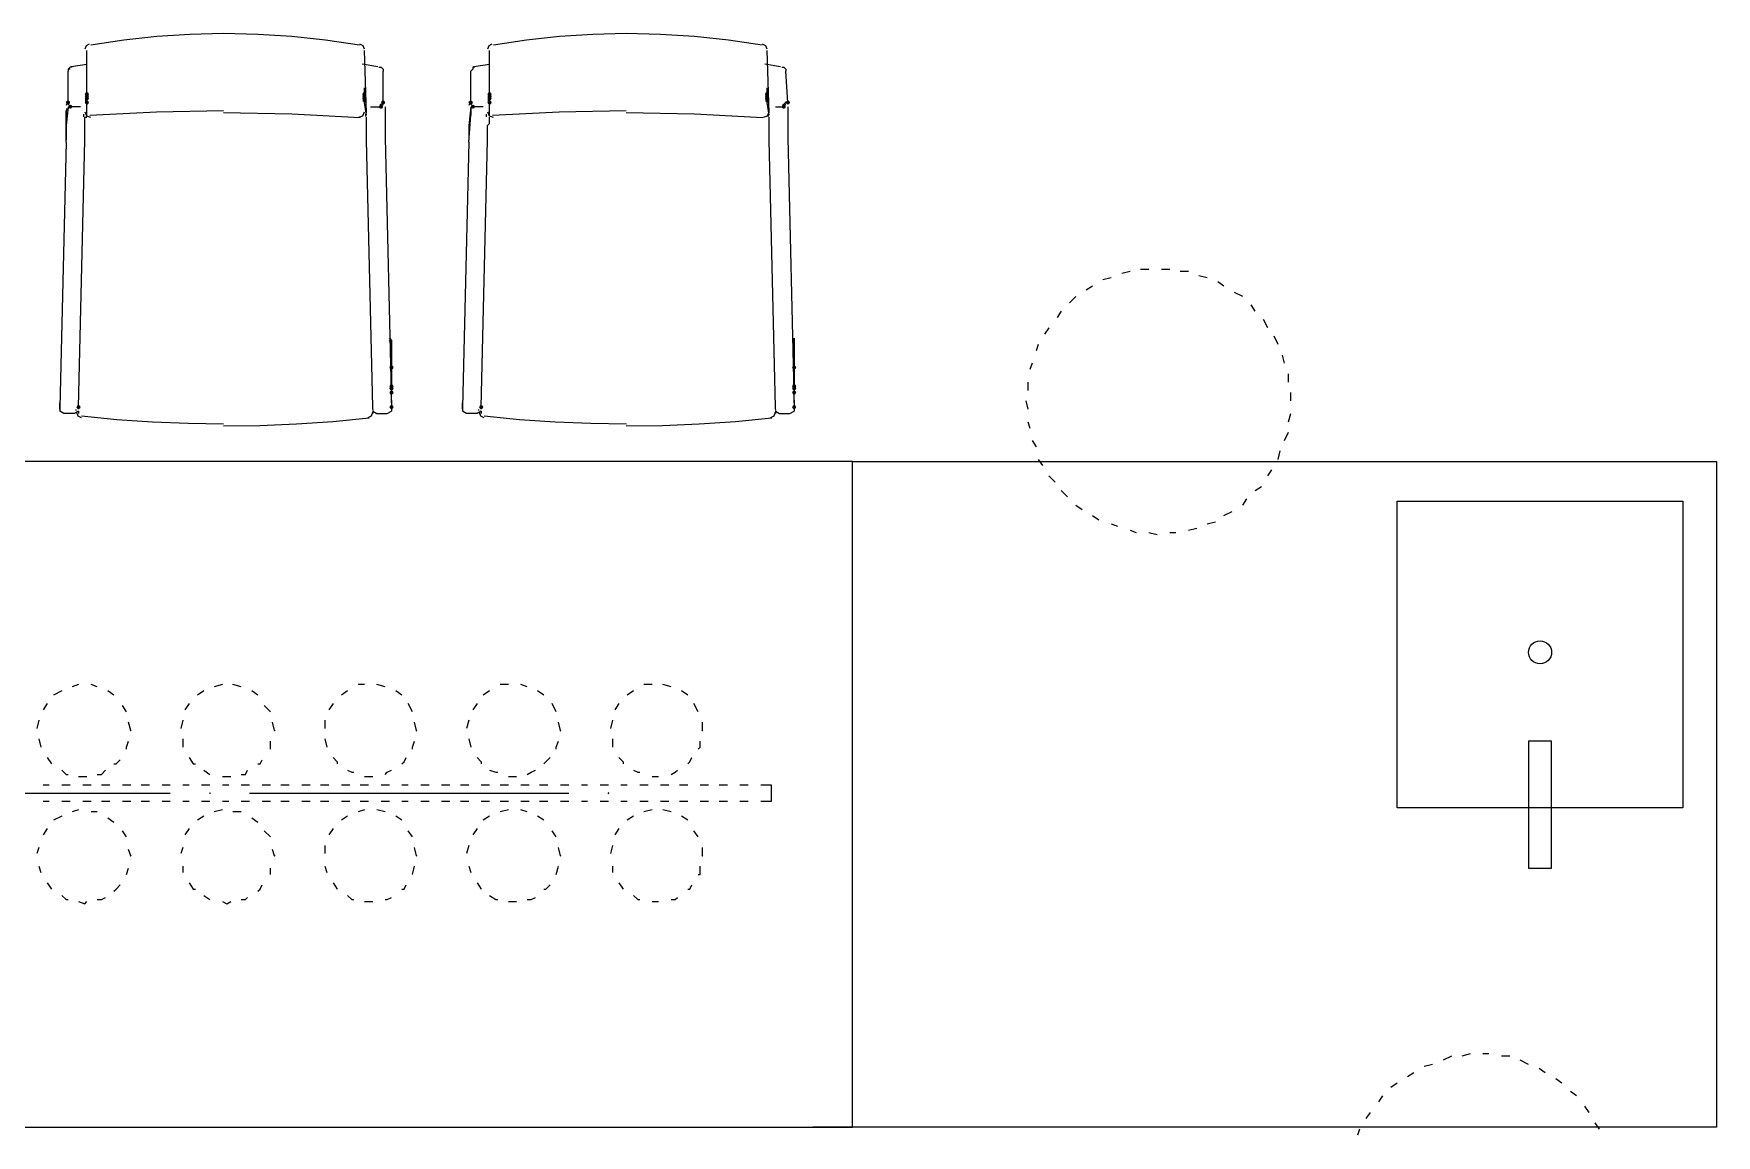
# Model space of a CAD drawing. Extents: x 185064 to 343242, y -369192 to -264966.
# Drawn here: x 226624 to 229170, y -310666 to -308998 of the extents above; entities that cross this region are included whole.
import ezdxf

# ---------------------------------------------------------------- set-up
doc = ezdxf.new("R2010")
doc.units = 0

# ---------------------------------------------------------------- blocks, each defined once
blk = doc.blocks.new('121222')
h = blk.add_hatch(color=3)
h.dxf.hatch_style = 2
h.paths.add_polyline_path([(226737.6, -310510.7), (226736.7, -310512.9), (226734.5, -310513.8), (226732.2, -310512.9), (226731.3, -310510.7), (226732.2, -310508.4), (226734.5, -310507.5), (226736.7, -310508.4)])
h = blk.add_hatch(color=3)
h.dxf.hatch_style = 2
h.paths.add_polyline_path([(226766, -310498), (226765.1, -310500.3), (226762.9, -310501.2), (226760.7, -310500.3), (226759.7, -310498), (226760.7, -310495.8), (226762.9, -310494.9), (226765.1, -310495.8)])
h = blk.add_hatch(color=3)
h.dxf.hatch_style = 2
h.paths.add_polyline_path([(226766, -310501.2), (226765.1, -310503.4), (226762.9, -310504.3), (226760.7, -310503.4), (226759.7, -310501.2), (226760.7, -310499), (226762.9, -310498), (226765.1, -310499)])
h = blk.add_hatch(color=3)
h.dxf.hatch_style = 2
h.paths.add_polyline_path([(226766, -310504.3), (226765.1, -310506.6), (226762.9, -310507.5), (226760.7, -310506.6), (226759.7, -310504.3), (226760.7, -310502.1), (226762.9, -310501.2), (226765.1, -310502.1)])
h = blk.add_hatch(color=3)
h.dxf.hatch_style = 2
h.paths.add_polyline_path([(226766, -310510.7), (226765.1, -310512.9), (226762.9, -310513.8), (226760.7, -310512.9), (226759.7, -310510.7), (226760.7, -310508.4), (226762.9, -310507.5), (226765.1, -310508.4)])
h = blk.add_hatch(color=3)
h.dxf.hatch_style = 2
h.paths.add_polyline_path([(226766, -310510.7), (226765.1, -310512.9), (226762.9, -310513.8), (226760.7, -310512.9), (226759.7, -310510.7), (226760.7, -310508.4), (226762.9, -310507.5), (226765.1, -310508.4)])
h = blk.add_hatch(color=3)
h.dxf.hatch_style = 2
h.paths.add_polyline_path([(226766, -310510.7), (226765.1, -310512.9), (226762.9, -310513.8), (226760.7, -310512.9), (226759.7, -310510.7), (226760.7, -310508.4), (226762.9, -310507.5), (226765.1, -310508.4)])
h = blk.add_hatch(color=3)
h.dxf.hatch_style = 2
h.paths.add_polyline_path([(227186, -310498), (227185.1, -310500.3), (227182.9, -310501.2), (227180.7, -310500.3), (227179.7, -310498), (227180.7, -310495.8), (227182.9, -310494.9), (227185.1, -310495.8)])
h = blk.add_hatch(color=3)
h.dxf.hatch_style = 2
h.paths.add_polyline_path([(227186, -310501.2), (227185.1, -310503.4), (227182.9, -310504.3), (227180.7, -310503.4), (227179.7, -310501.2), (227180.7, -310499), (227182.9, -310498), (227185.1, -310499)])
h = blk.add_hatch(color=3)
h.dxf.hatch_style = 2
h.paths.add_polyline_path([(227186, -310504.3), (227185.1, -310506.6), (227182.9, -310507.5), (227180.7, -310506.6), (227179.7, -310504.3), (227180.7, -310502.1), (227182.9, -310501.2), (227185.1, -310502.1)])
h = blk.add_hatch(color=3)
h.dxf.hatch_style = 2
h.paths.add_polyline_path([(227214.5, -310510.7), (227213.5, -310512.9), (227211.3, -310513.8), (227209.1, -310512.9), (227208.2, -310510.7), (227209.1, -310508.4), (227211.3, -310507.5), (227213.5, -310508.4)])
h = blk.add_hatch(color=3)
h.dxf.hatch_style = 2
h.paths.add_polyline_path([(227347.1, -310510.7), (227346.2, -310512.9), (227343.9, -310513.8), (227341.7, -310512.9), (227340.8, -310510.7), (227341.7, -310508.4), (227343.9, -310507.5), (227346.2, -310508.4)])
h = blk.add_hatch(color=3)
h.dxf.hatch_style = 2
h.paths.add_polyline_path([(227375.5, -310498), (227374.6, -310500.3), (227372.4, -310501.2), (227370.1, -310500.3), (227369.2, -310498), (227370.1, -310495.8), (227372.4, -310494.9), (227374.6, -310495.8)])
h = blk.add_hatch(color=3)
h.dxf.hatch_style = 2
h.paths.add_polyline_path([(227375.5, -310501.2), (227374.6, -310503.4), (227372.4, -310504.3), (227370.1, -310503.4), (227369.2, -310501.2), (227370.1, -310499), (227372.4, -310498), (227374.6, -310499)])
h = blk.add_hatch(color=3)
h.dxf.hatch_style = 2
h.paths.add_polyline_path([(227375.5, -310504.3), (227374.6, -310506.6), (227372.4, -310507.5), (227370.1, -310506.6), (227369.2, -310504.3), (227370.1, -310502.1), (227372.4, -310501.2), (227374.6, -310502.1)])
h = blk.add_hatch(color=3)
h.dxf.hatch_style = 2
h.paths.add_polyline_path([(227375.5, -310510.7), (227374.6, -310512.9), (227372.4, -310513.8), (227370.1, -310512.9), (227369.2, -310510.7), (227370.1, -310508.4), (227372.4, -310507.5), (227374.6, -310508.4)])
h = blk.add_hatch(color=3)
h.dxf.hatch_style = 2
h.paths.add_polyline_path([(227375.5, -310510.7), (227374.6, -310512.9), (227372.4, -310513.8), (227370.1, -310512.9), (227369.2, -310510.7), (227370.1, -310508.4), (227372.4, -310507.5), (227374.6, -310508.4)])
h = blk.add_hatch(color=3)
h.dxf.hatch_style = 2
h.paths.add_polyline_path([(227375.5, -310510.7), (227374.6, -310512.9), (227372.4, -310513.8), (227370.1, -310512.9), (227369.2, -310510.7), (227370.1, -310508.4), (227372.4, -310507.5), (227374.6, -310508.4)])
h = blk.add_hatch(color=3)
h.dxf.hatch_style = 2
h.paths.add_polyline_path([(227795.5, -310498), (227794.6, -310500.3), (227792.4, -310501.2), (227790.1, -310500.3), (227789.2, -310498), (227790.1, -310495.8), (227792.4, -310494.9), (227794.6, -310495.8)])
h = blk.add_hatch(color=3)
h.dxf.hatch_style = 2
h.paths.add_polyline_path([(227795.5, -310501.2), (227794.6, -310503.4), (227792.4, -310504.3), (227790.1, -310503.4), (227789.2, -310501.2), (227790.1, -310499), (227792.4, -310498), (227794.6, -310499)])
h = blk.add_hatch(color=3)
h.dxf.hatch_style = 2
h.paths.add_polyline_path([(227795.5, -310504.3), (227794.6, -310506.6), (227792.4, -310507.5), (227790.1, -310506.6), (227789.2, -310504.3), (227790.1, -310502.1), (227792.4, -310501.2), (227794.6, -310502.1)])
h = blk.add_hatch(color=3)
h.dxf.hatch_style = 2
h.paths.add_polyline_path([(227827.1, -310510.7), (227826.2, -310512.9), (227823.9, -310513.8), (227821.7, -310512.9), (227820.8, -310510.7), (227821.7, -310508.4), (227823.9, -310507.5), (227826.2, -310508.4)])
h = blk.add_hatch(color=3)
h.dxf.hatch_style = 2
h.paths.add_polyline_path([(226740.8, -310517), (226739.9, -310519.2), (226737.6, -310520.1), (226735.4, -310519.2), (226734.5, -310517), (226735.4, -310514.7), (226737.6, -310513.8), (226739.9, -310514.7)])
h = blk.add_hatch(color=3)
h.dxf.hatch_style = 2
h.paths.add_polyline_path([(227211.3, -310517), (227210.4, -310519.2), (227208.2, -310520.1), (227205.9, -310519.2), (227205, -310517), (227205.9, -310514.7), (227208.2, -310513.8), (227210.4, -310514.7)])
h = blk.add_hatch(color=3)
h.dxf.hatch_style = 2
h.paths.add_polyline_path([(227350.3, -310517), (227349.3, -310519.2), (227347.1, -310520.1), (227344.9, -310519.2), (227343.9, -310517), (227344.9, -310514.7), (227347.1, -310513.8), (227349.3, -310514.7)])
h = blk.add_hatch(color=3)
h.dxf.hatch_style = 2
h.paths.add_polyline_path([(227820.8, -310517), (227819.9, -310519.2), (227817.6, -310520.1), (227815.4, -310519.2), (227814.5, -310517), (227815.4, -310514.7), (227817.6, -310513.8), (227819.9, -310514.7)])
h = blk.add_hatch(color=3)
h.dxf.hatch_style = 2
h.paths.add_polyline_path([(227227.1, -310911.7), (227226.2, -310913.9), (227223.9, -310914.9), (227221.7, -310913.9), (227220.8, -310911.7), (227221.7, -310909.5), (227223.9, -310908.5), (227226.2, -310909.5)])
h = blk.add_hatch(color=3)
h.dxf.hatch_style = 2
h.paths.add_polyline_path([(227836.6, -310911.7), (227835.6, -310913.9), (227833.4, -310914.9), (227831.2, -310913.9), (227830.3, -310911.7), (227831.2, -310909.5), (227833.4, -310908.5), (227835.6, -310909.5)])
h = blk.add_hatch(color=3)
h.dxf.hatch_style = 2
h.paths.add_polyline_path([(227227.1, -310940.1), (227226.2, -310942.4), (227223.9, -310943.3), (227221.7, -310942.4), (227220.8, -310940.1), (227221.7, -310937.9), (227223.9, -310937), (227226.2, -310937.9)])
h = blk.add_hatch(color=3)
h.dxf.hatch_style = 2
h.paths.add_polyline_path([(227227.1, -310943.3), (227226.2, -310945.5), (227223.9, -310946.4), (227221.7, -310945.5), (227220.8, -310943.3), (227221.7, -310941.1), (227223.9, -310940.1), (227226.2, -310941.1)])
h = blk.add_hatch(color=3)
h.dxf.hatch_style = 2
h.paths.add_polyline_path([(227836.6, -310940.1), (227835.6, -310942.4), (227833.4, -310943.3), (227831.2, -310942.4), (227830.3, -310940.1), (227831.2, -310937.9), (227833.4, -310937), (227835.6, -310937.9)])
h = blk.add_hatch(color=3)
h.dxf.hatch_style = 2
h.paths.add_polyline_path([(227836.6, -310943.3), (227835.6, -310945.5), (227833.4, -310946.4), (227831.2, -310945.5), (227830.3, -310943.3), (227831.2, -310941.1), (227833.4, -310940.1), (227835.6, -310941.1)])
h = blk.add_hatch(color=3)
h.dxf.hatch_style = 2
h.paths.add_polyline_path([(226753.4, -310971.7), (226752.5, -310973.9), (226750.3, -310974.9), (226748, -310973.9), (226747.1, -310971.7), (226748, -310969.5), (226750.3, -310968.5), (226752.5, -310969.5)])
h = blk.add_hatch(color=3)
h.dxf.hatch_style = 2
h.paths.add_polyline_path([(227227.1, -310949.6), (227226.2, -310951.8), (227223.9, -310952.8), (227221.7, -310951.8), (227220.8, -310949.6), (227221.7, -310947.4), (227223.9, -310946.4), (227226.2, -310947.4)])
h = blk.add_hatch(color=3)
h.dxf.hatch_style = 2
h.paths.add_polyline_path([(227227.1, -310949.6), (227226.2, -310951.8), (227223.9, -310952.8), (227221.7, -310951.8), (227220.8, -310949.6), (227221.7, -310947.4), (227223.9, -310946.4), (227226.2, -310947.4)])
h = blk.add_hatch(color=3)
h.dxf.hatch_style = 2
h.paths.add_polyline_path([(227227.1, -310971.7), (227226.2, -310973.9), (227223.9, -310974.9), (227221.7, -310973.9), (227220.8, -310971.7), (227221.7, -310969.5), (227223.9, -310968.5), (227226.2, -310969.5)])
h = blk.add_hatch(color=3)
h.dxf.hatch_style = 2
h.paths.add_polyline_path([(227362.9, -310971.7), (227362, -310973.9), (227359.7, -310974.9), (227357.5, -310973.9), (227356.6, -310971.7), (227357.5, -310969.5), (227359.7, -310968.5), (227362, -310969.5)])
h = blk.add_hatch(color=3)
h.dxf.hatch_style = 2
h.paths.add_polyline_path([(227836.6, -310949.6), (227835.6, -310951.8), (227833.4, -310952.8), (227831.2, -310951.8), (227830.3, -310949.6), (227831.2, -310947.4), (227833.4, -310946.4), (227835.6, -310947.4)])
h = blk.add_hatch(color=3)
h.dxf.hatch_style = 2
h.paths.add_polyline_path([(227836.6, -310949.6), (227835.6, -310951.8), (227833.4, -310952.8), (227831.2, -310951.8), (227830.3, -310949.6), (227831.2, -310947.4), (227833.4, -310946.4), (227835.6, -310947.4)])
h = blk.add_hatch(color=3)
h.dxf.hatch_style = 2
h.paths.add_polyline_path([(227836.6, -310971.7), (227835.6, -310973.9), (227833.4, -310974.9), (227831.2, -310973.9), (227830.3, -310971.7), (227831.2, -310969.5), (227833.4, -310968.5), (227835.6, -310969.5)])
h = blk.add_hatch(color=3)
h.dxf.hatch_style = 2
h.paths.add_polyline_path([(226830.8, -311461.2), (226829.2, -311462.8), (226827.6, -311461.2), (226829.2, -311459.6)])
h = blk.add_hatch(color=3)
h.dxf.hatch_style = 2
h.paths.add_polyline_path([(227048.7, -311461.2), (227047.1, -311462.8), (227045.5, -311461.2), (227047.1, -311459.6)])
h = blk.add_hatch(color=3)
h.dxf.hatch_style = 2
h.paths.add_polyline_path([(227263.4, -311461.2), (227261.8, -311462.8), (227260.3, -311461.2), (227261.8, -311459.6)])
h = blk.add_hatch(color=3)
h.dxf.hatch_style = 2
h.paths.add_polyline_path([(227481.3, -311461.2), (227479.7, -311462.8), (227478.2, -311461.2), (227479.7, -311459.6)])
h = blk.add_hatch(color=3)
h.dxf.hatch_style = 2
h.paths.add_polyline_path([(227696, -311461.2), (227694.5, -311462.8), (227692.9, -311461.2), (227694.5, -311459.6)])
h = blk.add_hatch(color=3)
h.dxf.hatch_style = 2
h.paths.add_polyline_path([(226950.8, -311555.9), (226949.2, -311557.5), (226947.6, -311555.9), (226949.2, -311554.3)])
h = blk.add_hatch(color=3)
h.dxf.hatch_style = 2
h.paths.add_polyline_path([(227553.9, -311555.9), (227552.4, -311557.5), (227550.8, -311555.9), (227552.4, -311554.3)])
h = blk.add_hatch(color=3)
h.dxf.hatch_style = 2
h.paths.add_polyline_path([(226830.8, -311650.7), (226829.2, -311652.2), (226827.6, -311650.7), (226829.2, -311649.1)])
h = blk.add_hatch(color=3)
h.dxf.hatch_style = 2
h.paths.add_polyline_path([(227048.7, -311650.7), (227047.1, -311652.2), (227045.5, -311650.7), (227047.1, -311649.1)])
h = blk.add_hatch(color=3)
h.dxf.hatch_style = 2
h.paths.add_polyline_path([(227263.4, -311650.7), (227261.8, -311652.2), (227260.3, -311650.7), (227261.8, -311649.1)])
h = blk.add_hatch(color=3)
h.dxf.hatch_style = 2
h.paths.add_polyline_path([(227481.3, -311650.7), (227479.7, -311652.2), (227478.2, -311650.7), (227479.7, -311649.1)])
h = blk.add_hatch(color=3)
h.dxf.hatch_style = 2
h.paths.add_polyline_path([(227696, -311650.7), (227694.5, -311652.2), (227692.9, -311650.7), (227694.5, -311649.1)])
at = {"color": 3, "lineweight": 0}
for points in [[(226969.5, -310406.4), (226919.1, -310407.5), (226868.7, -310410.8), (226818.6, -310416.2), (226768.7, -310423.7)], [(227175.4, -310423.7), (227124.3, -310416.2), (227072.9, -310410.8), (227021.4, -310407.5), (226969.7, -310406.4)], [(227579, -310406.4), (227528.5, -310407.5), (227478.2, -310410.8), (227428.1, -310416.2), (227378.2, -310423.7)], [(227784.9, -310423.7), (227733.8, -310416.2), (227682.4, -310410.8), (227630.9, -310407.5), (227579.2, -310406.4)], [(226766.5, -310422.3), (226761.7, -310424.9), (226759.7, -310429.9)], [(226762.9, -310526.4), (226762.9, -310431.7)], [(227182.9, -310429.9), (227180.9, -310424.9), (227176.1, -310422.3)], [(227186, -310526.4), (227182.9, -310431.7)], [(227376, -310422.3), (227371.2, -310424.9), (227369.2, -310429.9)], [(227372.4, -310526.4), (227372.4, -310431.7)], [(227792.4, -310429.9), (227790.4, -310424.9), (227785.6, -310422.3)], [(227795.5, -310526.4), (227792.4, -310431.7)], [(226740.8, -310457), (226737.6, -310457), (226734.5, -310460.1)], [(226762.9, -310452.9), (226739.1, -310456.5)], [(227203.3, -310456.5), (227179.6, -310452.8)], [(227205, -310457), (227208.2, -310457), (227211.3, -310460.1)], [(227350.3, -310457), (227347.1, -310457), (227347.1, -310460.1)], [(227372.3, -310452.9), (227348.6, -310456.5)], [(227812.8, -310456.5), (227789.1, -310452.8)], [(227814.5, -310457), (227817.6, -310457), (227820.8, -310460.1)], [(226737.6, -310460.1), (226734.5, -310460.1), (226734.5, -310463.3)], [(226734.5, -310510.7), (226734.5, -310463.3)], [(227211.3, -310460.1), (227211.3, -310463.3)], [(227211.3, -310510.7), (227211.3, -310463.3)], [(227347.1, -310460.1), (227343.9, -310463.3)], [(227343.9, -310510.7), (227343.9, -310463.3)], [(227820.8, -310460.1), (227820.8, -310463.3)], [(227823.9, -310510.7), (227820.8, -310463.3)], [(226731.3, -310509), (226732.5, -310512.2), (226735.7, -310513.8)], [(226761.5, -310509.2), (226761.7, -310502)], [(226762.9, -310510.7), (226762.9, -310488.5)], [(226762.9, -310501.2), (226762.9, -310488.5)], [(226762.9, -310510.7), (226762.9, -310498), (226762.9, -310501.2)], [(226762.9, -310507.5), (226762.9, -310498)], [(226762.9, -310510.7), (226762.9, -310513.8)], [(226762.9, -310529.6), (226762.9, -310510.7)], [(227180.9, -310502), (227181.1, -310509.2)], [(227182.9, -310510.7), (227182.9, -310488.5)], [(227182.9, -310501.2), (227182.9, -310488.5)], [(227182.9, -310501.2), (227182.9, -310498), (227182.9, -310510.7)], [(227182.9, -310507.5), (227182.9, -310498)], [(227182.9, -310507.5), (227182.9, -310510.7), (227182.9, -310507.5), (227182.9, -310504.3), (227182.9, -310507.5), (227182.9, -310510.7), (227182.9, -310507.5), (227182.9, -310510.7), (227182.9, -310507.5), (227182.9, -310510.7)], [(227186, -310529.6), (227182.9, -310510.7)], [(227206.9, -310513.8), (227210.1, -310512.2), (227211.3, -310509)], [(227340.8, -310509), (227342, -310512.2), (227345.2, -310513.8)], [(227371, -310509.2), (227371.2, -310502)], [(227372.4, -310510.7), (227372.4, -310488.5)], [(227372.4, -310501.2), (227372.4, -310488.5)], [(227372.4, -310510.7), (227372.4, -310498), (227372.4, -310501.2)], [(227372.4, -310507.5), (227372.4, -310498)], [(227372.4, -310510.7), (227372.4, -310513.8)], [(227372.4, -310529.6), (227372.4, -310510.7)], [(227790.4, -310502), (227790.5, -310509.2)], [(227792.4, -310510.7), (227792.4, -310488.5)], [(227792.4, -310501.2), (227792.4, -310488.5)], [(227792.4, -310501.2), (227792.4, -310498), (227792.4, -310510.7)], [(227792.4, -310507.5), (227792.4, -310498)], [(227792.4, -310507.5), (227792.4, -310510.7), (227792.4, -310507.5), (227792.4, -310504.3), (227792.4, -310507.5), (227792.4, -310510.7), (227792.4, -310507.5), (227792.4, -310510.7), (227792.4, -310507.5), (227792.4, -310510.7)], [(227795.5, -310529.6), (227792.4, -310510.7)], [(227816.4, -310513.8), (227819.6, -310512.2), (227820.8, -310509)], [(226732.9, -310511.8), (226731.3, -310515)], [(226734.5, -310517), (226731.3, -310545.4)], [(226731.3, -310520.1), (226734.5, -310520.1), (226731.3, -310523.3), (226731.3, -310526.4), (226731.3, -310529.6)], [(226731.3, -310570.7), (226731.3, -310529.6), (226731.3, -310526.4), (226731.3, -310523.3)], [(226734.5, -310517), (226734.5, -310520.1)], [(226753.4, -310517), (226750.3, -310517), (226747.1, -310517), (226740.8, -310517), (226737.6, -310517)], [(226757.7, -310528.5), (226757.6, -310532.1)], [(226759.7, -310524.6), (226762.2, -310530.6), (226768.4, -310532.7)], [(226759.7, -310567.5), (226759.7, -310564.3), (226759.7, -310558), (226759.7, -310554.9), (226759.7, -310551.7), (226759.7, -310548.5), (226759.7, -310545.4), (226759.7, -310542.2), (226759.7, -310539.1), (226759.7, -310535.9), (226759.7, -310532.8), (226762.9, -310532.8)], [(226969.5, -310523.3), (226868.3, -310525.1), (226767.4, -310530.4)], [(227176.5, -310533.6), (227073.2, -310528.2), (226969.7, -310526.4)], [(227174.3, -310532.7), (227180.4, -310530.6), (227182.9, -310524.6)], [(227185, -310531.9), (227184.9, -310528.2)], [(227186, -310567.5), (227186, -310564.3), (227186, -310558), (227186, -310554.9), (227186, -310551.7), (227186, -310548.5), (227186, -310545.4), (227186, -310542.2), (227186, -310539.1), (227186, -310535.9), (227186, -310532.8)], [(227192.4, -310517), (227195.5, -310517), (227198.7, -310517), (227205, -310517), (227208.2, -310517)], [(227211.3, -310515), (227209.7, -310511.8)], [(227214.5, -310517), (227214.5, -310545.4)], [(227214.5, -310517), (227214.5, -310520.1)], [(227342.4, -310511.8), (227340.8, -310515)], [(227343.9, -310517), (227340.8, -310545.4)], [(227340.8, -310570.7), (227343.9, -310529.6), (227343.9, -310526.4), (227343.9, -310523.3)], [(227343.9, -310517), (227343.9, -310520.1)], [(227343.9, -310520.1), (227343.9, -310523.3), (227343.9, -310526.4), (227343.9, -310529.6)], [(227362.9, -310517), (227359.7, -310517), (227356.6, -310517), (227350.3, -310517), (227347.1, -310517)], [(227367.2, -310528.5), (227367.1, -310532.1)], [(227369.2, -310524.6), (227371.7, -310530.6), (227377.8, -310532.7)], [(227369.2, -310567.5), (227369.2, -310564.3), (227369.2, -310558), (227369.2, -310554.9), (227369.2, -310551.7), (227369.2, -310548.5), (227369.2, -310545.4), (227372.4, -310542.2), (227372.4, -310539.1), (227372.4, -310535.9), (227372.4, -310532.8)], [(227578.9, -310523.3), (227477.8, -310525.1), (227376.8, -310530.4)], [(227786, -310533.6), (227682.7, -310528.2), (227579.2, -310526.4)], [(227786.9, -310532.7), (227793, -310530.6), (227795.5, -310524.6)], [(227794.5, -310531.9), (227794.4, -310528.2)], [(227795.5, -310567.5), (227795.5, -310564.3), (227795.5, -310558), (227795.5, -310554.9), (227795.5, -310551.7), (227795.5, -310548.5), (227795.5, -310545.4), (227795.5, -310542.2), (227795.5, -310539.1), (227795.5, -310535.9), (227795.5, -310532.8)], [(227805, -310517), (227808.2, -310517), (227817.6, -310517)], [(227820.8, -310515), (227819.2, -310511.8)], [(227823.9, -310517), (227823.9, -310545.4)], [(227823.9, -310517), (227823.9, -310520.1)], [(226731.3, -310545.4), (226731.3, -310548.5), (226731.3, -310551.7), (226731.3, -310554.9), (226731.3, -310558), (226731.3, -310561.2), (226731.3, -310564.3), (226731.3, -310567.5)], [(227214.5, -310545.4), (227214.5, -310548.5), (227214.5, -310551.7), (227214.5, -310554.9), (227214.5, -310558), (227214.5, -310561.2), (227214.5, -310564.3), (227214.5, -310567.5)], [(227340.8, -310545.4), (227340.8, -310548.5), (227340.8, -310551.7), (227340.8, -310554.9), (227340.8, -310558), (227340.8, -310561.2), (227340.8, -310564.3), (227340.8, -310567.5)], [(227823.9, -310545.4), (227823.9, -310548.5), (227823.9, -310551.7), (227823.9, -310554.9), (227823.9, -310558), (227823.9, -310561.2), (227823.9, -310564.3), (227823.9, -310567.5)], [(226731.3, -310570.7), (226721.8, -310971.7)], [(226750.3, -310971.7), (226759.7, -310567.5)], [(227195.5, -310971.7), (227186, -310567.5)], [(227214.5, -310564.3), (227223.9, -310971.7)], [(227340.8, -310570.7), (227331.3, -310971.7)], [(227359.7, -310971.7), (227369.2, -310567.5)], [(227805, -310971.7), (227795.5, -310567.5)], [(227823.9, -310564.3), (227833.4, -310971.7)], [(228370.3, -310763.3), (228357.6, -310763.3)], [(228401.8, -310763.3), (228389.2, -310763.3)], [(228285, -310788.5), (228275.5, -310794.9)], [(228313.4, -310775.9), (228300.8, -310779.1)], [(228341.8, -310766.4), (228329.2, -310769.6)], [(228430.3, -310766.4), (228417.6, -310766.4)], [(228458.7, -310775.9), (228446, -310772.8)], [(228483.9, -310788.5), (228474.5, -310782.2)], [(228259.7, -310804.3), (228250.3, -310813.8)], [(228512.4, -310804.3), (228499.7, -310798)], [(228237.6, -310826.4), (228231.3, -310835.9)], [(228531.3, -310826.4), (228525, -310817)], [(228550.3, -310851.7), (228543.9, -310839.1)], [(227223.9, -310949.6), (227223.9, -310946.4), (227223.9, -310943.3), (227223.9, -310877), (227223.9, -310873.8), (227223.9, -310870.7), (227220.8, -310867.5), (227223.9, -310873.8), (227223.9, -310877), (227223.9, -310883.3), (227223.9, -310889.6), (227223.9, -310895.9), (227223.9, -310902.2), (227223.9, -310905.4), (227223.9, -310911.7), (227223.9, -310914.9), (227223.9, -310918), (227223.9, -310921.2), (227223.9, -310924.3), (227223.9, -310927.5), (227223.9, -310930.7), (227223.9, -310933.8), (227223.9, -310937), (227223.9, -310940.1)], [(227220.8, -310867.5), (227223.9, -310870.7), (227223.9, -310873.8), (227223.9, -310877)], [(227833.4, -310949.6), (227833.4, -310946.4), (227833.4, -310943.3), (227833.4, -310877), (227833.4, -310873.8), (227833.4, -310870.7), (227833.4, -310867.5), (227833.4, -310873.8), (227833.4, -310877), (227833.4, -310883.3), (227833.4, -310889.6), (227833.4, -310895.9), (227833.4, -310902.2), (227833.4, -310905.4), (227833.4, -310911.7), (227833.4, -310914.9), (227833.4, -310918), (227833.4, -310921.2), (227833.4, -310924.3), (227833.4, -310927.5), (227833.4, -310930.7), (227833.4, -310933.8), (227833.4, -310937), (227833.4, -310940.1)], [(227833.4, -310867.5), (227833.4, -310870.7), (227833.4, -310873.8), (227833.4, -310877)], [(228218.7, -310851.7), (228212.4, -310861.2)], [(228566, -310877), (228559.7, -310864.3)], [(227223.9, -310877), (227220.8, -310870.7)], [(227223.9, -310946.4), (227223.9, -310943.3), (227223.9, -310940.1), (227223.9, -310937), (227223.9, -310933.8), (227223.9, -310930.7), (227223.9, -310927.5), (227223.9, -310924.3), (227223.9, -310921.2), (227223.9, -310918), (227223.9, -310911.7), (227223.9, -310908.5), (227223.9, -310902.2), (227223.9, -310899.1), (227223.9, -310892.8), (227223.9, -310886.4), (227223.9, -310883.3), (227223.9, -310877), (227220.8, -310870.7)], [(227223.9, -310965.4), (227223.9, -310883.3), (227223.9, -310880.1), (227223.9, -310877)], [(227223.9, -310877), (227223.9, -310880.1), (227223.9, -310883.3)], [(227833.4, -310877), (227833.4, -310870.7)], [(227833.4, -310946.4), (227833.4, -310943.3), (227833.4, -310940.1), (227833.4, -310937), (227833.4, -310933.8), (227833.4, -310930.7), (227833.4, -310927.5), (227833.4, -310924.3), (227833.4, -310921.2), (227833.4, -310918), (227833.4, -310911.7), (227833.4, -310908.5), (227833.4, -310902.2), (227833.4, -310899.1), (227833.4, -310892.8), (227833.4, -310886.4), (227833.4, -310883.3), (227833.4, -310877), (227833.4, -310870.7)], [(227833.4, -310965.4), (227833.4, -310883.3), (227833.4, -310880.1), (227833.4, -310877)], [(227833.4, -310877), (227833.4, -310880.1), (227833.4, -310883.3)], [(228202.9, -310877), (228199.7, -310886.4)], [(228575.5, -310905.4), (228572.4, -310892.8)], [(227223.9, -310902.2), (227223.9, -310918)], [(227833.4, -310902.2), (227833.4, -310918)], [(228193.4, -310905.4), (228190.3, -310914.9)], [(227223.9, -310940.4), (227223.8, -310937.8)], [(227223.9, -310943.3), (227223.9, -310949.6), (227223.9, -310946.4)], [(227223.9, -310943.3), (227223.9, -310946.4), (227223.9, -310949.6), (227223.9, -310946.4)], [(227833.3, -310940.4), (227833.3, -310937.8)], [(227833.4, -310943.3), (227833.4, -310949.6), (227833.4, -310946.4)], [(227833.4, -310943.3), (227833.4, -310946.4), (227833.4, -310949.6), (227833.4, -310946.4)], [(228187.1, -310933.8), (228187.1, -310946.4)], [(228581.8, -310933.8), (228581.8, -310921.2)], [(226721.8, -310974.9), (226721.8, -310971.7), (226721.8, -310968.5), (226721.8, -310965.4)], [(226721.8, -310965.4), (226721.8, -310968.5), (226721.8, -310971.7)], [(227223.6, -310952.7), (227223.6, -310950.8)], [(227331.3, -310974.9), (227331.3, -310971.7), (227331.3, -310968.5), (227331.3, -310965.4)], [(227331.3, -310965.4), (227331.3, -310968.5), (227331.3, -310971.7)], [(227833.1, -310952.7), (227833, -310950.8)], [(228183.9, -310962.2), (228187.1, -310974.9)], [(228585, -310962.2), (228585, -310949.6)], [(226721.8, -310971.7), (226721.8, -310974.9), (226721.8, -310978)], [(226728.2, -310981.2), (226721.8, -310978)], [(226750.3, -310978), (226743.9, -310981.2), (226728.2, -310981.2)], [(226746.8, -310976.9), (226746.9, -310975.3)], [(226747.1, -310979.3), (226749, -310984.8), (226754.1, -310987.5)], [(226750.3, -310974.9), (226750.3, -310971.7)], [(226750.3, -310978), (226750.3, -310981.2)], [(226754.8, -310984.9), (226808.4, -310990.2), (226862.2, -310993.9), (226916, -310996.2), (226969.9, -310997)], [(226969.5, -311000.1), (227024.8, -310999.4), (227080, -310997.1), (227135.1, -310993.3), (227190.1, -310988)], [(227188.5, -310987.5), (227193.6, -310984.8), (227195.5, -310979.3)], [(227195.5, -310974.9), (227195.5, -310971.7)], [(227195.5, -310978), (227201.8, -310981.2), (227217.6, -310981.2)], [(227195.5, -310978), (227195.5, -310981.2)], [(227195.8, -310975.3), (227195.8, -310976.9)], [(227217.6, -310981.2), (227223.9, -310978)], [(227223.9, -310971.7), (227223.9, -310974.9), (227223.9, -310978)], [(227331.3, -310971.7), (227331.3, -310974.9), (227331.3, -310978)], [(227337.6, -310981.2), (227331.3, -310978)], [(227359.7, -310978), (227353.4, -310981.2), (227337.6, -310981.2)], [(227356.3, -310976.9), (227356.3, -310975.3)], [(227356.6, -310979.3), (227358.5, -310984.8), (227363.6, -310987.5)], [(227359.7, -310974.9), (227359.7, -310971.7)], [(227359.7, -310978), (227359.7, -310981.2)], [(227364.3, -310984.9), (227417.9, -310990.2), (227471.7, -310993.9), (227525.5, -310996.2), (227579.4, -310997)], [(227579, -311000.1), (227634.3, -310999.4), (227689.5, -310997.1), (227744.6, -310993.3), (227799.6, -310988)], [(227797.9, -310987.5), (227803.1, -310984.8), (227805, -310979.3)], [(227805, -310974.9), (227805, -310971.7)], [(227805, -310978), (227811.3, -310981.2), (227827.1, -310981.2)], [(227805, -310978), (227805, -310981.2)], [(227805.2, -310975.3), (227805.3, -310976.9)], [(227827.1, -310981.2), (227833.4, -310978)], [(227833.4, -310971.7), (227833.4, -310974.9), (227833.4, -310978)], [(228187.1, -310993.8), (228190.3, -311003.3)], [(228581.8, -310993.8), (228585, -310981.2)], [(228575.5, -311022.2), (228581.8, -311009.6)], [(228193.4, -311022.2), (228199.7, -311031.7)], [(228566, -311050.7), (228569.2, -311038)], [(227921.8, -311053.8), (229229.2, -311053.8), (229229.2, -312061.2), (227861.8, -312061.2)], [(228202.9, -311050.7), (228209.2, -311060.1)], [(228550.3, -311075.9), (228556.6, -311066.4)], [(228218.7, -311075.9), (228228.2, -311085.4)], [(228531.3, -311098), (228540.8, -311091.7)], [(228237.6, -311098), (228247.1, -311107.5)], [(228259.7, -311120.1), (228269.2, -311126.4)], [(228512.4, -311120.1), (228518.7, -311110.7)], [(228285, -311135.9), (228294.5, -311142.2)], [(228458.7, -311148.5), (228471.3, -311145.4)], [(228483.9, -311135.9), (228496.6, -311129.6)], [(228313.4, -311148.5), (228322.9, -311151.7)], [(228341.8, -311158), (228351.3, -311161.2)], [(228370.3, -311161.2), (228382.9, -311164.3)], [(228401.8, -311161.2), (228411.3, -311161.2)], [(228430.3, -311158), (228442.9, -311154.9)], [(226725, -311401.2), (226712.4, -311407.5)], [(226750.3, -311391.7), (226740.8, -311394.9)], [(226778.7, -311394.9), (226769.2, -311391.7)], [(226803.9, -311407.5), (226794.5, -311401.2)], [(226939.7, -311401.2), (226930.3, -311407.5)], [(226968.2, -311391.7), (226955.5, -311394.9)], [(226996.6, -311394.9), (226983.9, -311391.7)], [(227021.8, -311407.5), (227012.4, -311401.2)], [(227157.6, -311401.2), (227148.2, -311407.5)], [(227182.9, -311391.7), (227173.4, -311391.7)], [(227214.5, -311394.9), (227201.8, -311391.7)], [(227239.7, -311407.5), (227230.3, -311401.2)], [(227372.4, -311401.2), (227362.9, -311407.5)], [(227400.8, -311391.7), (227388.2, -311391.7)], [(227429.2, -311394.9), (227419.7, -311391.7)], [(227454.5, -311407.5), (227445, -311401.2)], [(227590.3, -311401.2), (227580.8, -311407.5)], [(227618.7, -311391.7), (227606, -311391.7)], [(227647.1, -311394.9), (227634.5, -311391.7)], [(227672.4, -311407.5), (227662.9, -311401.2)], [(226702.9, -311420.1), (226696.6, -311429.6)], [(226822.9, -311432.8), (226816.6, -311423.3)], [(226917.6, -311420.1), (226911.3, -311429.6)], [(227040.8, -311432.8), (227031.3, -311423.3)], [(227135.5, -311420.1), (227129.2, -311429.6)], [(227255.5, -311432.8), (227249.2, -311420.1)], [(227353.4, -311420.1), (227347.1, -311429.6)], [(227473.4, -311432.8), (227467.1, -311420.1)], [(227568.2, -311420.1), (227561.8, -311429.6)], [(227688.2, -311432.8), (227681.8, -311420.1)], [(226690.3, -311445.4), (226687.1, -311458)], [(226829.2, -311461.2), (226826, -311448.5)], [(226908.2, -311445.4), (226905, -311458)], [(227047.1, -311461.2), (227043.9, -311448.5)], [(227122.9, -311445.4), (227122.9, -311458)], [(227261.8, -311461.2), (227258.7, -311448.5)], [(227340.8, -311445.4), (227337.6, -311458)], [(227479.7, -311461.2), (227476.6, -311448.5)], [(227558.7, -311445.4), (227555.5, -311458)], [(227694.5, -311461.2), (227694.5, -311448.5)], [(226690.3, -311473.8), (226693.4, -311486.4)], [(226822.9, -311489.6), (226822.9, -311486.4), (226826, -311477)], [(226908.2, -311473.8), (226908.2, -311486.4)], [(227040.8, -311489.6), (227040.8, -311486.4), (227040.8, -311477)], [(227122.9, -311473.8), (227126, -311486.4)], [(227255.5, -311489.6), (227255.5, -311486.4), (227258.7, -311477)], [(227340.8, -311473.8), (227343.9, -311486.4)], [(227473.4, -311489.6), (227473.4, -311486.4), (227476.6, -311477)], [(227558.7, -311473.8), (227558.7, -311486.4)], [(227688.2, -311489.6), (227691.3, -311486.4), (227691.3, -311477)], [(226702.9, -311502.2), (226709.2, -311511.7)], [(226917.6, -311502.2), (226923.9, -311511.7), (226927.1, -311511.7)], [(227135.5, -311502.2), (227141.8, -311508.5), (227141.8, -311511.7)], [(227239.7, -311511.7), (227242.9, -311508.5), (227246, -311502.2)], [(227353.4, -311502.2), (227359.7, -311508.5), (227359.7, -311511.7)], [(227454.5, -311511.7), (227457.6, -311508.5), (227463.9, -311502.2)], [(227568.2, -311502.2), (227574.5, -311508.5), (227574.5, -311511.7)], [(227672.4, -311511.7), (227675.5, -311508.5), (227678.7, -311502.2)], [(226725, -311521.2), (226731.3, -311527.5), (226734.5, -311527.5)], [(226778.7, -311527.5), (226785, -311527.5), (226791.3, -311521.2)], [(226803.9, -311511.7), (226807.1, -311511.7), (226813.4, -311505.4)], [(226939.7, -311521.2), (226949.2, -311527.5)], [(226996.6, -311527.5), (227002.9, -311527.5), (227006, -311521.2)], [(227021.8, -311511.7), (227025, -311511.7), (227028.2, -311505.4)], [(227157.6, -311521.2), (227163.9, -311524.3), (227167.1, -311524.3)], [(227214.5, -311527.5), (227217.6, -311524.3), (227223.9, -311521.2)], [(227372.4, -311521.2), (227381.8, -311524.3), (227385, -311524.3)], [(227429.2, -311527.5), (227435.5, -311524.3), (227441.8, -311521.2)], [(227590.3, -311521.2), (227596.6, -311524.3), (227599.7, -311524.3)], [(227647.1, -311527.5), (227653.4, -311524.3), (227656.6, -311521.2)], [(226696.6, -311543.3), (226706, -311543.3)], [(226725, -311543.3), (226737.6, -311543.3)], [(226750.3, -311530.7), (226759.7, -311530.7), (226762.9, -311530.7)], [(226756.6, -311543.3), (226769.2, -311543.3)], [(226785, -311543.3), (226797.6, -311543.3)], [(226816.6, -311543.3), (226829.2, -311543.3)], [(226845, -311543.3), (226857.6, -311543.3)], [(226876.6, -311543.3), (226889.2, -311543.3)], [(226908.2, -311543.3), (226917.6, -311543.3)], [(226936.6, -311543.3), (226949.2, -311543.3)], [(226968.2, -311530.7), (226974.5, -311530.7), (226980.8, -311530.7)], [(226968.2, -311543.3), (226977.6, -311543.3)], [(226996.6, -311543.3), (227009.2, -311543.3)], [(227028.2, -311543.3), (227040.8, -311543.3)], [(227056.6, -311543.3), (227069.2, -311543.3)], [(227088.2, -311543.3), (227100.8, -311543.3)], [(227116.6, -311543.3), (227129.2, -311543.3)], [(227148.2, -311543.3), (227160.8, -311543.3)], [(227176.6, -311543.3), (227189.2, -311543.3)], [(227182.9, -311530.7), (227192.4, -311530.7), (227195.5, -311530.7)], [(227208.2, -311543.3), (227220.8, -311543.3)], [(227239.7, -311543.3), (227249.2, -311543.3)], [(227268.2, -311543.3), (227280.8, -311543.3)], [(227299.7, -311543.3), (227312.4, -311543.3)], [(227328.2, -311543.3), (227340.8, -311543.3)], [(227359.7, -311543.3), (227372.4, -311543.3)], [(227388.2, -311543.3), (227400.8, -311543.3)], [(227400.8, -311530.7), (227407.1, -311530.7), (227413.4, -311530.7)], [(227419.7, -311543.3), (227432.4, -311543.3)], [(227448.2, -311543.3), (227460.8, -311543.3)], [(227479.7, -311543.3), (227492.4, -311543.3)], [(227511.3, -311543.3), (227520.8, -311543.3)], [(227539.7, -311543.3), (227552.4, -311543.3)], [(227571.3, -311543.3), (227580.8, -311543.3)], [(227599.7, -311543.3), (227612.4, -311543.3)], [(227618.7, -311530.7), (227625, -311530.7), (227628.2, -311530.7)], [(227631.3, -311543.3), (227643.9, -311543.3)], [(227659.7, -311543.3), (227672.4, -311543.3)], [(227691.3, -311543.3), (227703.9, -311543.3)], [(227719.7, -311543.3), (227732.4, -311543.3)], [(227751.3, -311543.3), (227763.9, -311543.3)], [(227782.9, -311543.3), (227798.7, -311543.3), (227798.7, -311568.5), (227782.9, -311568.5)], [(226406, -311555.9), (226889.2, -311555.9)], [(226706, -311568.5), (226696.6, -311568.5)], [(226737.6, -311568.5), (226725, -311568.5)], [(226769.2, -311568.5), (226756.6, -311568.5)], [(226797.6, -311568.5), (226785, -311568.5)], [(226829.2, -311568.5), (226816.6, -311568.5)], [(226857.6, -311568.5), (226845, -311568.5)], [(226889.2, -311568.5), (226876.6, -311568.5)], [(226917.6, -311568.5), (226908.2, -311568.5)], [(226949.2, -311568.5), (226936.6, -311568.5)], [(226977.6, -311568.5), (226968.2, -311568.5)], [(227009.2, -311568.5), (226996.6, -311568.5)], [(227009.2, -311555.9), (227492.4, -311555.9)], [(227040.8, -311568.5), (227028.2, -311568.5)], [(227069.2, -311568.5), (227056.6, -311568.5)], [(227100.8, -311568.5), (227088.2, -311568.5)], [(227129.2, -311568.5), (227116.6, -311568.5)], [(227160.8, -311568.5), (227148.2, -311568.5)], [(227189.2, -311568.5), (227176.6, -311568.5)], [(227220.8, -311568.5), (227208.2, -311568.5)], [(227249.2, -311568.5), (227239.7, -311568.5)], [(227280.8, -311568.5), (227268.2, -311568.5)], [(227312.4, -311568.5), (227299.7, -311568.5)], [(227340.8, -311568.5), (227328.2, -311568.5)], [(227372.4, -311568.5), (227359.7, -311568.5)], [(227400.8, -311568.5), (227388.2, -311568.5)], [(227432.4, -311568.5), (227419.7, -311568.5)], [(227460.8, -311568.5), (227448.2, -311568.5)], [(227492.4, -311568.5), (227479.7, -311568.5)], [(227520.8, -311568.5), (227511.3, -311568.5)], [(227552.4, -311568.5), (227539.7, -311568.5)], [(227580.8, -311568.5), (227571.3, -311568.5)], [(227612.4, -311568.5), (227599.7, -311568.5)], [(227643.9, -311568.5), (227631.3, -311568.5)], [(227672.4, -311568.5), (227659.7, -311568.5)], [(227703.9, -311568.5), (227691.3, -311568.5)], [(227732.4, -311568.5), (227719.7, -311568.5)], [(227763.9, -311568.5), (227751.3, -311568.5)], [(226725, -311590.7), (226712.4, -311597)], [(226750.3, -311581.2), (226740.8, -311584.3)], [(226778.7, -311584.3), (226769.2, -311584.3)], [(226803.9, -311600.1), (226794.5, -311593.8)], [(226939.7, -311590.7), (226930.3, -311597)], [(226968.2, -311581.2), (226955.5, -311584.3)], [(226996.6, -311584.3), (226983.9, -311584.3)], [(227021.8, -311600.1), (227012.4, -311593.8)], [(227157.6, -311590.7), (227148.2, -311597)], [(227182.9, -311581.2), (227173.4, -311584.3)], [(227214.5, -311584.3), (227201.8, -311581.2)], [(227239.7, -311597), (227230.3, -311590.7)], [(227372.4, -311590.7), (227362.9, -311597)], [(227400.8, -311581.2), (227388.2, -311584.3)], [(227429.2, -311584.3), (227419.7, -311581.2)], [(227454.5, -311597), (227445, -311590.7)], [(227590.3, -311590.7), (227580.8, -311597)], [(227618.7, -311581.2), (227606, -311584.3)], [(227647.1, -311584.3), (227634.5, -311581.2)], [(227672.4, -311597), (227662.9, -311590.7)], [(226702.9, -311609.6), (226696.6, -311619.1)], [(226822.9, -311622.2), (226816.6, -311612.8)], [(226917.6, -311609.6), (226911.3, -311619.1)], [(227040.8, -311622.2), (227031.3, -311612.8)], [(227135.5, -311609.6), (227129.2, -311619.1)], [(227255.5, -311622.2), (227249.2, -311612.8)], [(227353.4, -311609.6), (227347.1, -311619.1)], [(227473.4, -311622.2), (227467.1, -311612.8)], [(227568.2, -311609.6), (227561.8, -311619.1)], [(227688.2, -311622.2), (227681.8, -311612.8)], [(226690.3, -311638), (226687.1, -311647.5)], [(226829.2, -311650.7), (226826, -311641.2)], [(226908.2, -311638), (226905, -311647.5)], [(227047.1, -311650.7), (227043.9, -311641.2)], [(227122.9, -311634.9), (227122.9, -311647.5)], [(227261.8, -311650.7), (227258.7, -311638)], [(227340.8, -311634.9), (227337.6, -311647.5)], [(227479.7, -311650.7), (227476.6, -311638)], [(227558.7, -311634.9), (227555.5, -311647.5)], [(227694.5, -311650.7), (227694.5, -311638)], [(226690.3, -311666.4), (226693.4, -311675.9)], [(226822.9, -311679.1), (226826, -311669.6)], [(226908.2, -311666.4), (226908.2, -311675.9)], [(227040.8, -311679.1), (227040.8, -311669.6)], [(227122.9, -311666.4), (227126, -311675.9)], [(227255.5, -311679.1), (227258.7, -311666.4)], [(227340.8, -311666.4), (227343.9, -311675.9)], [(227473.4, -311679.1), (227476.6, -311666.4)], [(227558.7, -311666.4), (227558.7, -311675.9)], [(227688.2, -311679.1), (227691.3, -311679.1), (227691.3, -311666.4)], [(226702.9, -311691.7), (226709.2, -311701.2)], [(226803.9, -311704.3), (226807.1, -311701.2), (226813.4, -311694.9)], [(226917.6, -311691.7), (226923.9, -311701.2), (226927.1, -311701.2)], [(227021.8, -311704.3), (227025, -311701.2), (227028.2, -311694.9)], [(227135.5, -311691.7), (227141.8, -311701.2)], [(227239.7, -311701.2), (227242.9, -311701.2), (227246, -311694.9)], [(227353.4, -311691.7), (227359.7, -311701.2)], [(227454.5, -311701.2), (227457.6, -311701.2), (227463.9, -311694.9)], [(227568.2, -311691.7), (227574.5, -311701.2)], [(227672.4, -311701.2), (227675.5, -311701.2), (227678.7, -311694.9)], [(226725, -311710.7), (226731.3, -311717), (226734.5, -311717)], [(226750.3, -311720.1), (226759.7, -311723.3), (226762.9, -311720.1)], [(226778.7, -311717), (226785, -311717), (226791.3, -311713.8)], [(226939.7, -311710.7), (226949.2, -311717)], [(226968.2, -311720.1), (226974.5, -311723.3), (226980.8, -311720.1)], [(226996.6, -311717), (227002.9, -311717), (227006, -311713.8)], [(227157.6, -311710.7), (227163.9, -311717), (227167.1, -311717)], [(227182.9, -311720.1), (227192.4, -311720.1), (227195.5, -311720.1)], [(227214.5, -311717), (227217.6, -311717), (227223.9, -311713.8)], [(227372.4, -311710.7), (227381.8, -311717), (227385, -311717)], [(227400.8, -311720.1), (227407.1, -311720.1), (227413.4, -311720.1)], [(227429.2, -311717), (227435.5, -311717), (227441.8, -311713.8)], [(227590.3, -311710.7), (227596.6, -311717), (227599.7, -311717)], [(227618.7, -311720.1), (227625, -311720.1), (227628.2, -311720.1)], [(227647.1, -311717), (227653.4, -311717), (227656.6, -311713.8)], [(228828.2, -311953.8), (228815.5, -311960.1)], [(228856.6, -311950.7), (228843.9, -311953.8)], [(228885, -311950.7), (228875.5, -311950.7)], [(228916.6, -311953.8), (228903.9, -311953.8)], [(228945, -311966.4), (228932.4, -311960.1)], [(228771.3, -311979.1), (228761.8, -311985.4)], [(228799.7, -311966.4), (228787.1, -311969.6)], [(228970.3, -311979.1), (228960.8, -311972.8)], [(228746, -311994.9), (228736.6, -312001.2)], [(228995.5, -311994.9), (228986, -311988.5)], [(229017.6, -312013.8), (229008.2, -312007.5)], [(228705, -312039.1), (228698.7, -312048.5)], [(228723.9, -312013.8), (228717.6, -312023.3)], [(229036.6, -312039.1), (229030.3, -312029.6)], [(228689.2, -312064.3), (228686, -312073.8)], [(229052.4, -312064.3), (229046, -312054.9)]]:
    blk.add_lwpolyline(points, dxfattribs=at)
for points in [[(226762.9, -310510.7), (226762.9, -310507.5), (226762.9, -310510.7), (226762.9, -310507.5), (226762.9, -310504.3), (226762.9, -310507.5), (226762.9, -310510.7), (226762.9, -310507.5), (226762.9, -310510.7), (226762.9, -310507.5)], [(227372.4, -310510.7), (227372.4, -310507.5), (227372.4, -310510.7), (227372.4, -310507.5), (227372.4, -310504.3), (227372.4, -310507.5), (227372.4, -310510.7), (227372.4, -310507.5), (227372.4, -310510.7), (227372.4, -310507.5)], [(225408.2, -311053.8), (225408.2, -312061.2), (227921.8, -312061.2), (227921.8, -311053.8)], [(228746, -311113.8), (229178.7, -311113.8), (229178.7, -311578), (228746, -311578)], [(228945, -311669.6), (228979.7, -311669.6), (228979.7, -311477), (228945, -311477)]]:
    blk.add_lwpolyline(points, close=True, dxfattribs=at)
blk.add_circle((228962.4, -311342.8), 17.4, dxfattribs=at)

msp = doc.modelspace()

# ---------------------------------------------------------------- block references
msp.add_blockref('121222', (-58.7, 1408.3))

doc.saveas('drawing.dxf')
